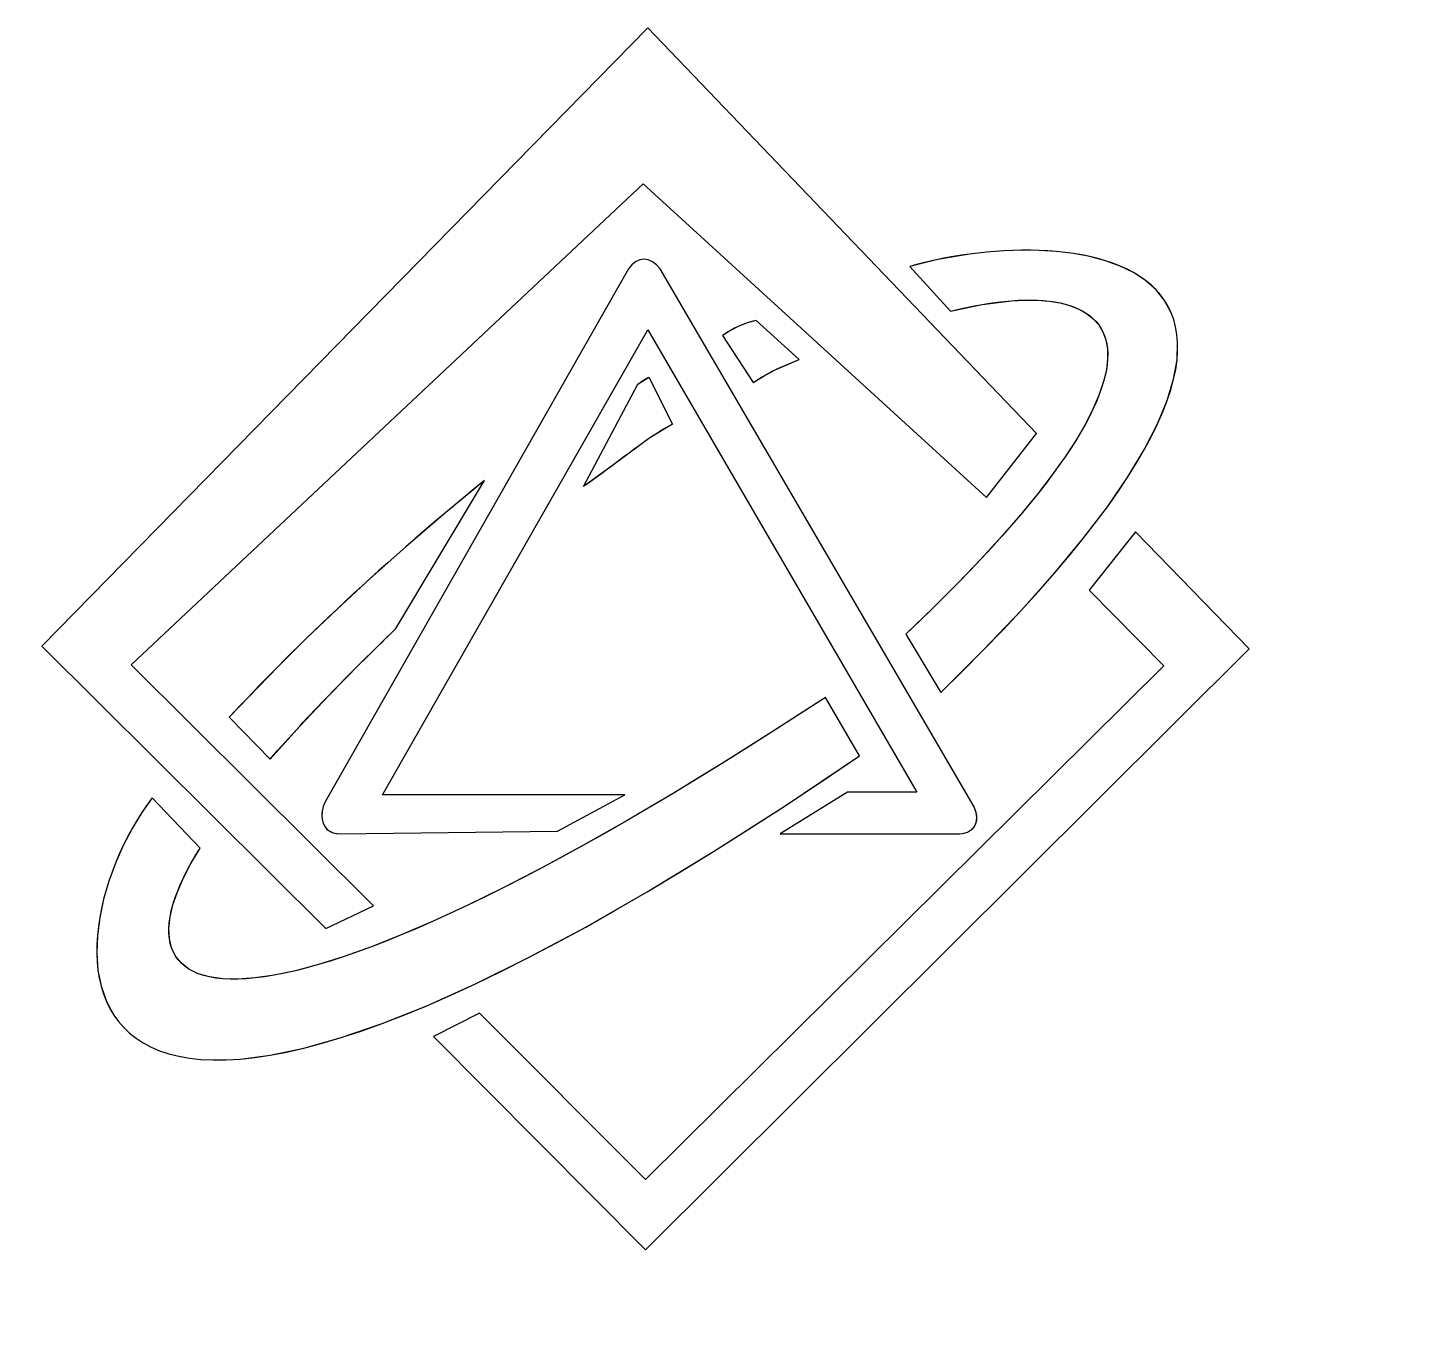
# Model space of a CAD drawing. Extents: x -38.6 to 48.4, y -42.8 to 38.2.
import ezdxf

# ---------------------------------------------------------------- set-up
doc = ezdxf.new("R2010")
doc.units = 0
doc.layers.add('Export', color=7, linetype='CONTINUOUS')
doc.layers.add('Tracing', color=7, linetype='CONTINUOUS')

msp = doc.modelspace()

# ---------------------------------------------------------------- linework, layer by layer
at = {"layer": 'Export', "color": 7}
for p, q in [((0.152005, 38.153202), (-37.697187, -0.456015)), ((24.41739, 12.823783), (0.152005, 38.153202)), ((-32.124856, -1.621971), (-0.152005, 28.424894)), ((-0.152005, 28.424894), (21.306754, 8.82935)), ((-0.616799, 23.549443), (-0.8544, 23.363346)), ((-0.359876, 23.662334), (-0.616799, 23.549443)), ((-0.092274, 23.701335), (-0.359876, 23.662334)), ((0.177361, 23.66576), (-0.092274, 23.701335)), ((0.440387, 23.554924), (0.177361, 23.66576)), ((0.688157, 23.368142), (0.440387, 23.554924)), ((18.255988, 23.694136), (16.518238, 23.256965)), ((20.247098, 24.031716), (18.255988, 23.694136)), ((21.306255, 24.151082), (20.247098, 24.031716)), ((22.391063, 24.231056), (21.306255, 24.151082)), ((23.488958, 24.266807), (22.391063, 24.231056)), ((24.587379, 24.253504), (23.488958, 24.266807)), ((25.673762, 24.186315), (24.587379, 24.253504)), ((26.735543, 24.060409), (25.673762, 24.186315)), ((27.76016, 23.870954), (26.735543, 24.060409)), ((28.73505, 23.61312), (27.76016, 23.870954)), ((29.647649, 23.282075), (28.73505, 23.61312)), ((-1.064034, 23.104729), (-19.912627, -10.032314)), ((-0.8544, 23.363346), (-1.064034, 23.104729)), ((0.912029, 23.104729), (0.688157, 23.368142)), ((20.520646, -10.488318), (0.912029, 23.104729)), ((16.518238, 23.256965), (19.051344, 20.470131)), ((30.485396, 22.872987), (29.647649, 23.282075)), ((31.235726, 22.381025), (30.485396, 22.872987)), ((31.886077, 21.801358), (31.235726, 22.381025)), ((32.423886, 21.129154), (31.886077, 21.801358)), ((19.051344, 20.470131), (21.03223, 20.886831)), ((21.03223, 20.886831), (22.850908, 21.115336)), ((22.850908, 21.115336), (23.691038, 21.156643)), ((23.691038, 21.156643), (24.480562, 21.148057)), ((24.480562, 21.148057), (25.216125, 21.088627)), ((25.216125, 21.088627), (25.894378, 20.977405)), ((25.894378, 20.977405), (26.511967, 20.813442)), ((32.836589, 20.359582), (32.423886, 21.129154)), ((26.511967, 20.813442), (27.065542, 20.595791)), ((27.065542, 20.595791), (27.551751, 20.323501)), ((27.551751, 20.323501), (27.967241, 19.995625)), ((32.9921, 19.936773), (32.836589, 20.359582)), ((-16.416517, -9.728307), (0.152005, 19.30461)), ((0.152005, 19.30461), (16.952218, -9.569207)), ((5.311035, 19.256672), (4.809217, 18.936222)), ((5.829225, 19.51984), (5.311035, 19.256672)), ((6.362702, 19.72839), (5.829225, 19.51984)), ((6.910386, 19.884983), (6.362702, 19.72839)), ((9.606401, 17.444633), (6.910386, 19.884983)), ((27.967241, 19.995625), (28.308662, 19.611214)), ((28.308662, 19.611214), (28.57266, 19.169318)), ((28.57266, 19.169318), (28.755885, 18.668991)), ((33.111624, 19.48781), (32.9921, 19.936773)), ((33.19359, 19.01209), (33.111624, 19.48781)), ((4.809217, 18.936222), (6.733073, 16.006922)), ((4.809217, 18.936222), (4.809217, 18.936222)), ((28.755885, 18.668991), (28.854985, 18.109282)), ((33.236428, 18.509008), (33.19359, 19.01209)), ((33.198437, 17.418343), (33.236428, 18.509008)), ((8.096578, 16.794155), (9.606401, 17.444633)), ((28.866608, 17.489244), (28.787402, 16.807927)), ((28.854985, 18.109282), (28.866608, 17.489244)), ((32.985089, 16.210985), (33.198437, 17.418343)), ((7.416272, 16.435627), (8.096578, 16.794155)), ((28.787402, 16.807927), (28.614016, 16.064383)), ((-3.878099, 9.520724), (-0.468979, 15.910289)), ((-0.468979, 15.910289), (0.207949, 16.343926)), ((0.207949, 16.343926), (1.679967, 13.414626)), ((0.207949, 16.343926), (0.207949, 16.343926)), ((6.733073, 16.006922), (7.416272, 16.435627)), ((28.614016, 16.064383), (28.343097, 15.257663)), ((32.583821, 14.882102), (32.985089, 16.210985)), ((28.343097, 15.257663), (27.971294, 14.386819)), ((31.982069, 13.426863), (32.583821, 14.882102)), ((27.971294, 14.386819), (27.495256, 13.450902)), ((1.679967, 13.414626), (0.282669, 12.546789)), ((27.495256, 13.450902), (26.91163, 12.448963)), ((31.167271, 11.840436), (31.982069, 13.426863)), ((0.282669, 12.546789), (-1.022993, 11.606791)), ((21.306754, 8.82935), (24.41739, 12.823783)), ((26.91163, 12.448963), (26.217064, 11.380054)), ((-1.022993, 11.606791), (-2.366692, 10.597235)), ((26.217064, 11.380054), (25.408208, 10.243225)), ((30.126864, 10.11799), (31.167271, 11.840436)), ((-2.366692, 10.597235), (-3.878099, 9.520724)), ((-15.586299, 0.646072), (-10.061271, 9.891641)), ((-10.061271, 9.891641), (-12.586031, 7.800377)), ((25.408208, 10.243225), (24.481708, 9.03753)), ((28.848284, 8.254693), (30.126864, 10.11799)), ((24.481708, 9.03753), (23.434214, 7.762017)), ((27.318969, 6.245715), (28.848284, 8.254693)), ((-12.586031, 7.800377), (-14.962219, 5.758422)), ((23.434214, 7.762017), (22.262374, 6.41574)), ((22.262374, 6.41574), (20.962835, 4.99775)), ((25.526355, 4.086223), (27.318969, 6.245715)), ((30.606577, 6.684679), (27.714951, 3.038328)), ((37.697187, -0.60802), (30.606577, 6.684679)), ((-14.962219, 5.758422), (-17.187882, 3.775917)), ((20.962835, 4.99775), (19.532246, 3.507097)), ((-17.187882, 3.775917), (-19.261068, 1.863005)), ((19.532246, 3.507097), (17.967256, 1.942833)), ((23.45788, 1.771387), (25.526355, 4.086223)), ((27.714951, 3.038328), (32.377019, -1.672051)), ((-19.261068, 1.863005), (-21.179822, 0.029829)), ((17.967256, 1.942833), (16.264512, 0.30401)), ((21.100981, -0.703625), (23.45788, 1.771387)), ((-21.179822, 0.029829), (-22.942193, -1.713469)), ((-17.830217, -1.557858), (-15.586299, 0.646072)), ((16.264512, 0.30401), (18.443094, -3.343645)), ((16.264512, 0.30401), (16.264512, 0.30401)), ((-37.697187, -0.456015), (-19.968008, -18.085037)), ((0, -38.153202), (37.697187, -0.60802)), ((18.443094, -3.343645), (21.100981, -0.703625)), ((-16.974457, -16.668679), (-32.124856, -1.621971)), ((-22.942193, -1.713469), (-25.989969, -4.889858)), ((-19.777959, -3.522816), (-17.830217, -1.557858)), ((32.377019, -1.672051), (0, -33.745063)), ((-21.594034, -5.441365), (-19.777959, -3.522816)), ((11.248354, -3.648115), (7.916781, -5.805056)), ((13.376421, -7.296229), (11.248354, -3.648115)), ((-25.989969, -4.889858), (-23.442951, -7.50607)), ((-23.442951, -7.50607), (-21.594034, -5.441365)), ((7.916781, -5.805056), (4.74224, -7.801632)), ((4.74224, -7.801632), (1.722645, -9.641864)), ((8.65909, -10.452883), (13.376421, -7.296229)), ((16.952218, -9.569207), (12.616397, -9.576291)), ((-30.805941, -9.914695), (-31.456271, -10.846335)), ((-27.816876, -13.072412), (-30.805941, -9.914695)), ((-20.097761, -10.384725), (-20.196744, -10.748769)), ((-19.912627, -10.032314), (-20.097761, -10.384725)), ((-1.295529, -9.728307), (-16.416517, -9.728307)), ((-5.493652, -12.008378), (-1.295529, -9.728307)), ((1.722645, -9.641864), (-1.144088, -11.329773)), ((12.616397, -9.576291), (8.418274, -12.160371)), ((-31.456271, -10.846335), (-32.059799, -11.84558)), ((-20.196744, -10.748769), (-20.212631, -11.106287)), ((-20.212631, -11.106287), (-20.148479, -11.439118)), ((4.241259, -13.278171), (8.65909, -10.452883)), ((20.654005, -10.838729), (20.520646, -10.488318)), ((20.697915, -11.162771), (20.654005, -10.838729)), ((20.659049, -11.453427), (20.697915, -11.162771)), ((-32.059799, -11.84558), (-32.608102, -12.899132)), ((-20.148479, -11.439118), (-20.007344, -11.729103)), ((-20.007344, -11.729103), (-19.792283, -11.958082)), ((-19.792283, -11.958082), (-19.50635, -12.107895)), ((-19.50635, -12.107895), (-19.152603, -12.160383)), ((-19.152603, -12.160383), (-5.493652, -12.008378)), ((-1.144088, -11.329773), (-3.860044, -12.869379)), ((8.418274, -12.160371), (19.456613, -12.160371)), ((19.456613, -12.160371), (19.809272, -12.14188)), ((19.809272, -12.14188), (20.112518, -12.054924)), ((20.112518, -12.054924), (20.359678, -11.906519)), ((20.359678, -11.906519), (20.544079, -11.703682)), ((20.544079, -11.703682), (20.659049, -11.453427)), ((-32.608102, -12.899132), (-33.092757, -13.993693)), ((-3.860044, -12.869379), (-6.42731, -14.264702)), ((-28.383661, -14.017107), (-27.816876, -13.072412)), ((0.114503, -15.78539), (4.241259, -13.278171)), ((-33.092757, -13.993693), (-33.505341, -15.115962)), ((-28.855971, -14.922061), (-28.383661, -14.017107)), ((-6.42731, -14.264702), (-8.84797, -15.519765)), ((-33.505341, -15.115962), (-33.83743, -16.25264)), ((-29.231721, -15.783254), (-28.855971, -14.922061)), ((-8.84797, -15.519765), (-11.124109, -16.638588)), ((-33.83743, -16.25264), (-34.080601, -17.39043)), ((-29.508826, -16.596665), (-29.231721, -15.783254)), ((-3.7296, -17.987841), (0.114503, -15.78539)), ((-34.080601, -17.39043), (-34.226431, -18.516031)), ((-29.758758, -18.064058), (-29.6852, -17.358274)), ((-29.6852, -17.358274), (-29.508826, -16.596665)), ((-19.968008, -18.085037), (-16.974457, -16.668679)), ((-11.124109, -16.638588), (-13.257813, -17.625191)), ((-29.727414, -18.709998), (-29.758758, -18.064058)), ((-13.257813, -17.625191), (-15.251166, -18.483596)), ((-7.299474, -19.898822), (-3.7296, -17.987841)), ((-34.226431, -18.516031), (-34.266497, -19.616144)), ((-29.589084, -19.292073), (-29.727414, -18.709998)), ((-15.251166, -18.483596), (-17.106255, -19.217822)), ((-34.266497, -19.616144), (-34.192375, -20.67747)), ((-29.341683, -19.806262), (-29.589084, -19.292073)), ((-28.983125, -20.248543), (-29.341683, -19.806262)), ((-18.825164, -19.831892), (-20.409979, -20.329826)), ((-17.106255, -19.217822), (-18.825164, -19.831892)), ((-10.603542, -21.531632), (-7.299474, -19.898822)), ((-34.192375, -20.67747), (-33.995643, -21.686711)), ((-28.511325, -20.614897), (-28.983125, -20.248543)), ((-27.924197, -20.901302), (-28.511325, -20.614897)), ((-21.862784, -20.715645), (-23.185666, -20.993369)), ((-20.409979, -20.329826), (-21.862784, -20.715645)), ((-33.995643, -21.686711), (-33.667876, -22.630567)), ((-27.219657, -21.103738), (-27.924197, -20.901302)), ((-26.395619, -21.218183), (-27.219657, -21.103738)), ((-25.449998, -21.240617), (-26.395619, -21.218183)), ((-24.380709, -21.167019), (-25.449998, -21.240617)), ((-23.185666, -20.993369), (-24.380709, -21.167019)), ((-13.650227, -22.899571), (-10.603542, -21.531632)), ((-33.667876, -22.630567), (-33.200652, -23.495738)), ((-16.447953, -24.015938), (-13.650227, -22.899571)), ((-10.370225, -23.363013), (-13.234423, -24.827766)), ((0, -33.745063), (-10.370225, -23.363013)), ((-33.200652, -23.495738), (-32.912111, -23.894662)), ((-32.912111, -23.894662), (-32.585547, -24.268927)), ((-32.585547, -24.268927), (-32.219907, -24.616872)), ((-19.005142, -24.894031), (-16.447953, -24.015938)), ((-32.219907, -24.616872), (-31.814139, -24.936833)), ((-31.814139, -24.936833), (-31.367188, -25.22715)), ((-31.367188, -25.22715), (-30.878003, -25.486158)), ((-21.330218, -25.54715), (-19.005142, -24.894031)), ((-13.234423, -24.827766), (0, -38.153202)), ((-30.878003, -25.486158), (-30.34553, -25.712197)), ((-30.34553, -25.712197), (-29.768717, -25.903603)), ((-29.768717, -25.903603), (-29.14651, -26.058714)), ((-29.14651, -26.058714), (-28.477857, -26.175868)), ((-25.317725, -26.231663), (-23.431605, -25.988595)), ((-23.431605, -25.988595), (-21.330218, -25.54715)), ((-28.477857, -26.175868), (-27.761705, -26.253402)), ((-27.761705, -26.253402), (-26.997001, -26.289654)), ((-26.997001, -26.289654), (-26.182692, -26.282962)), ((-26.182692, -26.282962), (-25.317725, -26.231663))]:
    msp.add_line(p, q, dxfattribs=at)
at = {"layer": 'Tracing', "color": 7}
for p, q in [((0.152005, 38.153202), (-37.697187, -0.456015)), ((24.41739, 12.823783), (0.152005, 38.153202)), ((-32.124856, -1.621971), (-0.152005, 28.424894)), ((-0.152005, 28.424894), (21.306754, 8.82935)), ((-1.064034, 23.104729), (-19.912627, -10.032314)), ((20.520646, -10.488318), (0.912029, 23.104729)), ((16.518238, 23.256965), (19.051344, 20.470131)), ((-16.416517, -9.728307), (0.152005, 19.30461)), ((0.152005, 19.30461), (16.952218, -9.569207)), ((9.606401, 17.444633), (6.910386, 19.884983)), ((4.809217, 18.936222), (6.733073, 16.006922)), ((4.809217, 18.936222), (4.809217, 18.936222)), ((-3.878099, 9.520724), (-0.468979, 15.910289)), ((0.207949, 16.343926), (1.679967, 13.414626)), ((0.207949, 16.343926), (0.207949, 16.343926)), ((21.306754, 8.82935), (24.41739, 12.823783)), ((-15.586299, 0.646072), (-10.061271, 9.891641)), ((30.606577, 6.684679), (27.714951, 3.038328)), ((37.697187, -0.60802), (30.606577, 6.684679)), ((27.714951, 3.038328), (32.377019, -1.672051)), ((16.264512, 0.30401), (18.443094, -3.343645)), ((16.264512, 0.30401), (16.264512, 0.30401)), ((-37.697187, -0.456015), (-19.968008, -18.085037)), ((0, -38.153202), (37.697187, -0.60802)), ((-16.974457, -16.668679), (-32.124856, -1.621971)), ((32.377019, -1.672051), (0, -33.745063)), ((13.376421, -7.296229), (11.248354, -3.648115)), ((-25.989969, -4.889858), (-23.442951, -7.50607)), ((16.952218, -9.569207), (12.616397, -9.576291)), ((-27.816876, -13.072412), (-30.805941, -9.914695)), ((-1.295529, -9.728307), (-16.416517, -9.728307)), ((-5.493652, -12.008378), (-1.295529, -9.728307)), ((12.616397, -9.576291), (8.418274, -12.160371)), ((-19.152603, -12.160383), (-5.493652, -12.008378)), ((8.418274, -12.160371), (19.456613, -12.160371)), ((-19.968008, -18.085037), (-16.974457, -16.668679)), ((-10.370225, -23.363013), (-13.234423, -24.827766)), ((0, -33.745063), (-10.370225, -23.363013)), ((-13.234423, -24.827766), (0, -38.153202))]:
    msp.add_line(p, q, dxfattribs=at)
for points in [[(18.443094, -3.343645), (48.443823, 25.71378), (24.931938, 25.7854), (16.518238, 23.256965)], [(0.912029, 23.104729), (0.354587, 23.909949), (-0.549983, 23.890458), (-1.064034, 23.104729)], [(19.051344, 20.470131), (30.000962, 23.180889), (35.173714, 18.185816), (16.264512, 0.30401)], [(6.910386, 19.884983), (6.171152, 19.709646), (5.466913, 19.40286), (4.809217, 18.936222)], [(6.733073, 16.006922), (7.663476, 16.64131), (8.480907, 16.992586), (9.606401, 17.444633)], [(-0.468979, 15.910289), (-0.033404, 16.214299), (-0.295792, 16.039917), (0.207949, 16.343926)], [(1.679967, 13.414626), (-0.301818, 12.306774), (-1.693452, 10.999552), (-3.878099, 9.520724)], [(-10.061271, 9.891641), (-16.990323, 4.258211), (-22.355444, -0.957459), (-25.989969, -4.889858)], [(-23.442951, -7.50607), (-20.882719, -4.570109), (-18.848756, -2.537401), (-15.586299, 0.646072)], [(11.248354, -3.648115), (-25.133345, -27.525068), (-34.359037, -23.346808), (-27.816876, -13.072412)], [(-30.805941, -9.914695), (-37.962451, -19.444329), (-38.569051, -42.781784), (13.376421, -7.296229)], [(-19.912627, -10.032314), (-20.523902, -10.940423), (-20.183632, -12.166326), (-19.152603, -12.160383)], [(19.456613, -12.160371), (20.456992, -12.208583), (21.001466, -11.451672), (20.520646, -10.488318)]]:
    msp.add_open_spline(points, degree=3, dxfattribs=at)

doc.saveas('drawing.dxf')
